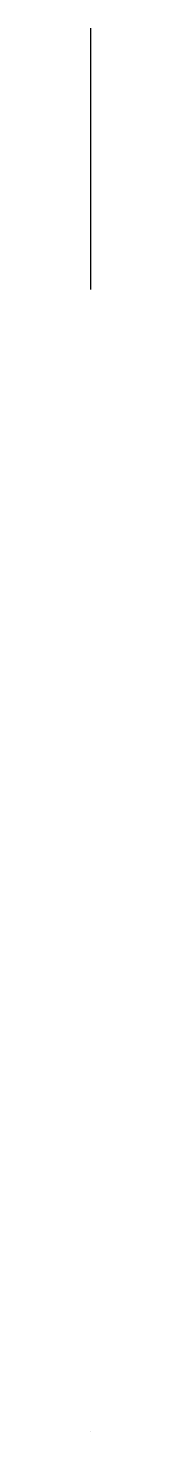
# Model space of a CAD drawing. Header units: millimetres. Extents: x 1497.24 to 1497.24, y 1750.52 to 1759.74.
import ezdxf

# ---------------------------------------------------------------- set-up
doc = ezdxf.new("R2010")
doc.units = ezdxf.units.MM

msp = doc.modelspace()

# ---------------------------------------------------------------- linework, layer by layer
at = {"extrusion": (1, 0, 0), "elevation": 1497.2431}
for points in [[(1758.0242, 3), (1758.0242, 3), (1758.3242, 3), (1759.7396, 2.9762)], [(1758.0242, 0), (1758.0242, 6)]]:
    msp.add_lwpolyline(points, dxfattribs=at)
msp.add_lwpolyline([(1497.2431, 1750.5242), (1497.2431, 1750.5242)])

doc.saveas('drawing.dxf')
